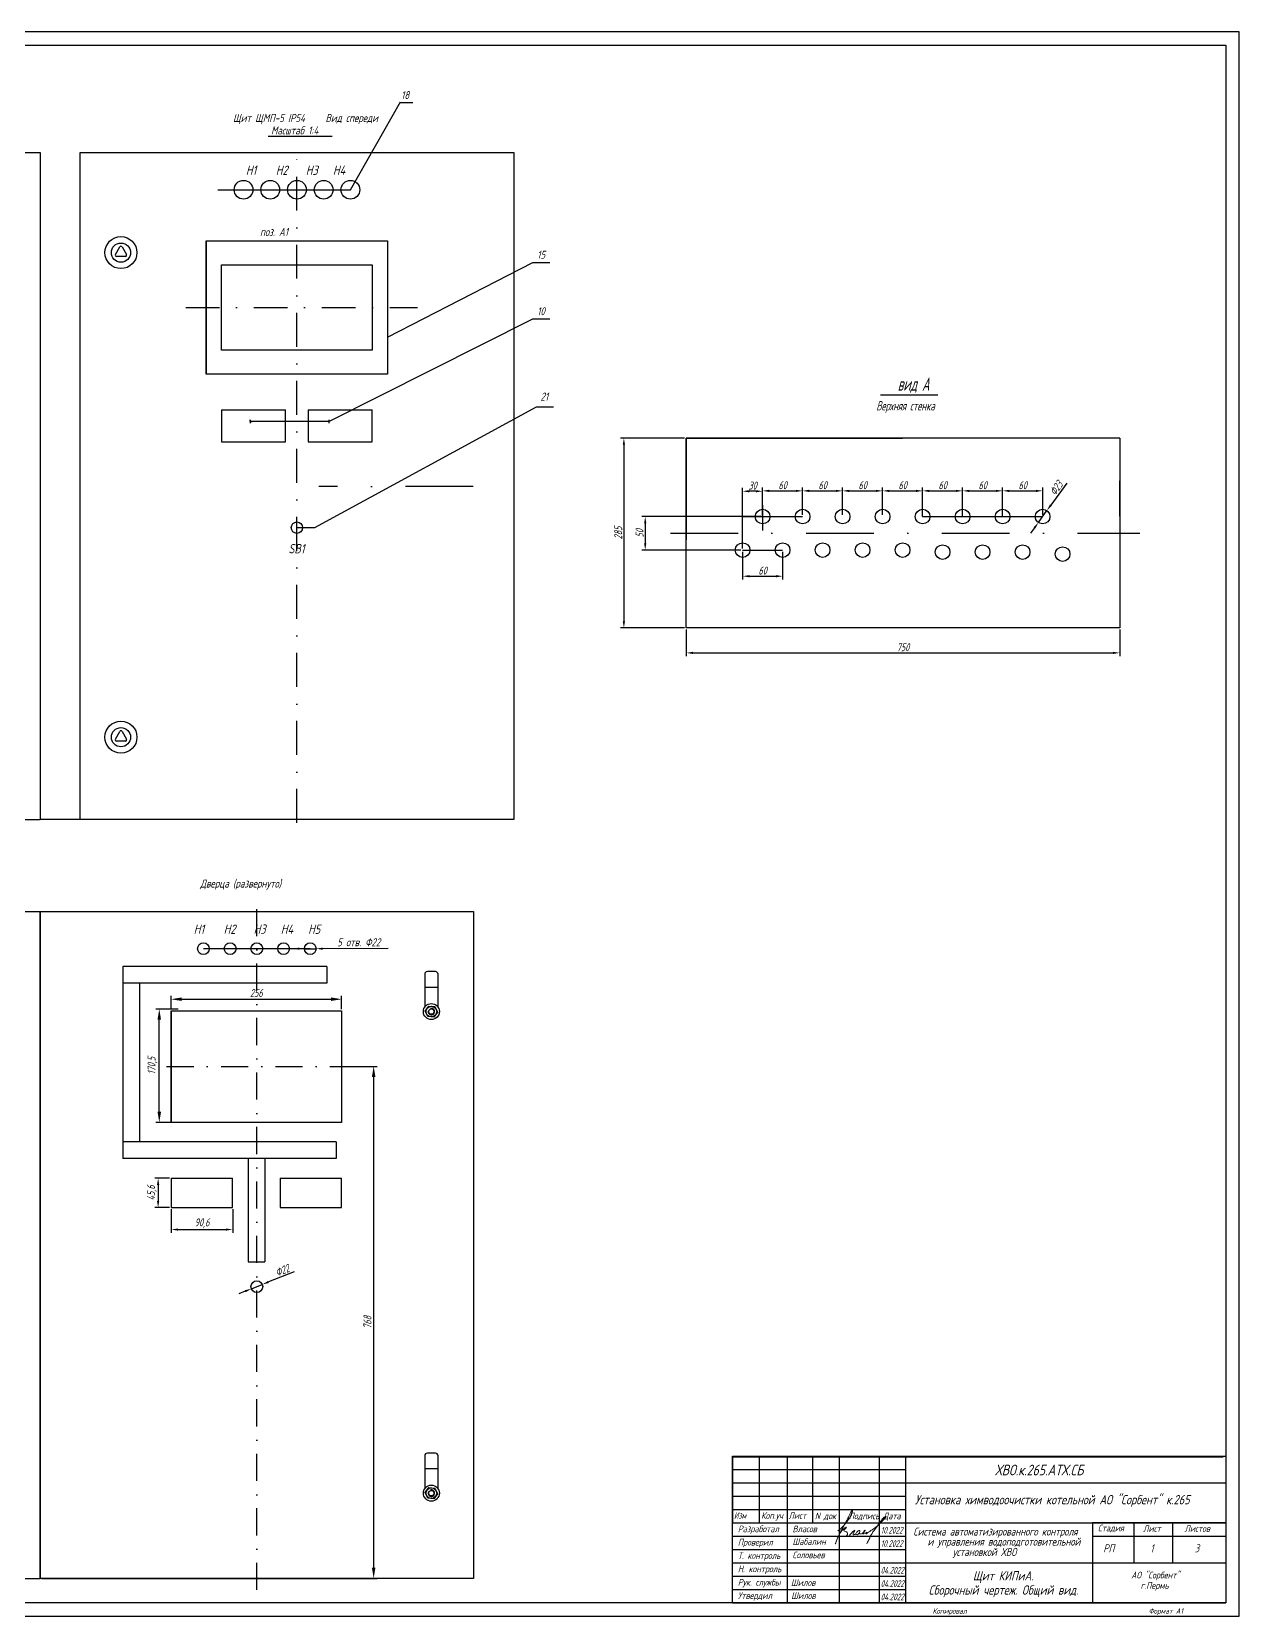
# Model space of a CAD drawing. Header units: millimetres. Extents: x 1012 to 5632, y 4 to 1530.
# Drawn here: x 1401 to 1853, y 936 to 1530 of the extents above; entities that cross this region are included whole.
import ezdxf

# ---------------------------------------------------------------- set-up
doc = ezdxf.new("R2010")
doc.units = ezdxf.units.MM
doc.linetypes.add('DASHDOTX2', pattern=[50.8, 25.4, -12.7, 0, -12.7])
doc.layers.add('MAIN', color=7, linetype='Continuous', lineweight=50)
doc.layers.add('Тонкая', color=7, linetype='Continuous', lineweight=20)
for name, color, linetype in [('TEXT', 250, 'Continuous'), ('АСУТП', 7, 'Continuous'), ('проводка', 184, 'Continuous'), ('ссылки', 7, 'Continuous')]:
    doc.layers.add(name, color=color, linetype=linetype)
doc.styles.add('GOST тип А', font='GOST_A.TTF', dxfattribs={"oblique": 15})
doc.styles.get("Standard").update_dxf_attribs({"font": 'GOST_A.TTF', "width": 0.8, "oblique": 15, "height": 3})
doc.dimstyles.new('ISO-25', dxfattribs={"dimtxt": 3, "dimasz": 2.5, "dimexe": 1.25, "dimexo": 0.625, "dimtad": 1, "dimlfac": 4, "dimtxsty": 'Standard', "dimcen": 2.5, "dimadec": 0, "dimazin": 0, "dimtfac": 1, "dimtmove": 0, "dimatfit": 3, "dimfxl": 1.25, "dimlwd": 25, "dimarcsym": 0})

# ---------------------------------------------------------------- blocks, each defined once
blk = doc.blocks.new('*D148')
at = {"color": 0, "lineweight": -2}
for p, q in [((1517.35, 1142), (1530, 1142)), ((1404.33, 950.08), (1530, 950.08))]:
    blk.add_line(p, q, dxfattribs=at)
at = {"color": 0, "lineweight": 25}
blk.add_line((1528.75, 954.08), (1528.75, 1138), dxfattribs=at)
at = {"color": 0}
for points in [[(1528.09, 1138), (1529.42, 1138), (1528.75, 1142)], [(1528.09, 954.08), (1529.42, 954.08), (1528.75, 950.08)]]:
    blk.add_solid(points, dxfattribs=at)
at = {"layer": 'Defpoints', "color": 0}
for p in [(1516.73, 1142), (1528.75, 1142), (1403.7, 950.08)]:
    blk.add_point(p, dxfattribs=at)
at = {"color": 0, "insert": (1526.43, 1046.04), "char_height": 3, "attachment_point": 5, "rotation": 90}
blk.add_mtext('768', dxfattribs=at)
blk = doc.blocks.new('*D149')
at = {"color": 0, "lineweight": -2}
for p, q in [((1452.78, 1163.51), (1452.78, 1168.43)), ((1516.73, 1163.51), (1516.73, 1168.43))]:
    blk.add_line(p, q, dxfattribs=at)
at = {"color": 0, "lineweight": 25}
blk.add_line((1456.78, 1167.18), (1512.73, 1167.18), dxfattribs=at)
at = {"color": 0}
for points in [[(1456.78, 1167.85), (1456.78, 1166.52), (1452.78, 1167.18)], [(1512.73, 1167.85), (1512.73, 1166.52), (1516.73, 1167.18)]]:
    blk.add_solid(points, dxfattribs=at)
at = {"layer": 'Defpoints', "color": 0}
for p in [(1516.73, 1167.18), (1452.78, 1162.88), (1516.73, 1162.88)]:
    blk.add_point(p, dxfattribs=at)
at = {"color": 0, "insert": (1484.75, 1169.51), "char_height": 3, "attachment_point": 5}
blk.add_mtext('256', dxfattribs=at)
blk = doc.blocks.new('*D139')
at = {"color": 0, "lineweight": -2}
for p, q in [((1455.4, 1163.51), (1447.12, 1163.51)), ((1455.4, 1121.02), (1447.12, 1121.02))]:
    blk.add_line(p, q, dxfattribs=at)
at = {"color": 0, "lineweight": 25}
blk.add_line((1448.37, 1125.02), (1448.37, 1159.51), dxfattribs=at)
at = {"color": 0}
for points in [[(1447.7, 1159.51), (1449.03, 1159.51), (1448.37, 1163.51)], [(1447.7, 1125.02), (1449.03, 1125.02), (1448.37, 1121.02)]]:
    blk.add_solid(points, dxfattribs=at)
at = {"layer": 'Defpoints', "color": 0}
for p in [(1448.37, 1163.51), (1456.03, 1163.51), (1456.03, 1121.02)]:
    blk.add_point(p, dxfattribs=at)
at = {"color": 0, "insert": (1445.82, 1142.26), "char_height": 3, "attachment_point": 5, "rotation": 90}
blk.add_mtext('170,5', dxfattribs=at)
blk = doc.blocks.new('*D150')
at = {"color": 0, "lineweight": -2}
for p, q in [((1452.89, 1088.46), (1452.89, 1079.58)), ((1475.89, 1088.46), (1475.89, 1079.58))]:
    blk.add_line(p, q, dxfattribs=at)
at = {"color": 0, "lineweight": 25}
blk.add_line((1455.39, 1080.83), (1473.39, 1080.83), dxfattribs=at)
at = {"color": 0}
for points in [[(1455.39, 1081.25), (1455.39, 1080.42), (1452.89, 1080.83)], [(1473.39, 1081.25), (1473.39, 1080.42), (1475.89, 1080.83)]]:
    blk.add_solid(points, dxfattribs=at)
at = {"layer": 'Defpoints', "color": 0}
for p in [(1452.89, 1089.08), (1475.89, 1089.08), (1475.89, 1080.83)]:
    blk.add_point(p, dxfattribs=at)
at = {"color": 0, "insert": (1464.39, 1083.18), "char_height": 3, "attachment_point": 5}
blk.add_mtext('90,6', dxfattribs=at)
blk = doc.blocks.new('*D151')
at = {"color": 0, "lineweight": -2}
for p, q in [((1452.26, 1100.08), (1446.69, 1100.08)), ((1452.26, 1089.08), (1446.69, 1089.08))]:
    blk.add_line(p, q, dxfattribs=at)
at = {"color": 0, "lineweight": 25}
blk.add_line((1447.94, 1097.58), (1447.94, 1091.58), dxfattribs=at)
at = {"color": 0}
for points in [[(1447.52, 1097.58), (1448.36, 1097.58), (1447.94, 1100.08)], [(1447.52, 1091.58), (1448.36, 1091.58), (1447.94, 1089.08)]]:
    blk.add_solid(points, dxfattribs=at)
at = {"layer": 'Defpoints', "color": 0}
for p in [(1452.89, 1100.08), (1447.94, 1089.08), (1452.89, 1089.08)]:
    blk.add_point(p, dxfattribs=at)
at = {"color": 0, "insert": (1445.59, 1094.58), "char_height": 3, "attachment_point": 5, "rotation": 90}
blk.add_mtext('45,6', dxfattribs=at)
blk = doc.blocks.new('Власов')
at = {"layer": 'проводка', "lineweight": 18}
for points in [[(-0.58, 2.47), (1.27, 4.07), (2.73, 5.82), (3.82, 7.33), (4.64, 9.02), (4.84, 10.28), (4.04, 8.93), (3.16, 7.2), (1.39, 3.86), (0.52, 2.26), (-1.55, -2.37), (-0.72, -0.35), (0.34, 1.8), (1.73, 3.31), (2.62, 3.78), (2.31, 3.3), (1.91, 2.96), (1.61, 2.44), (2.21, 2.21), (2.85, 1.83), (2.99, 1.4), (2.77, 0.75), (2.36, 0.49), (2.18, 0.43), (2.07, 0.4), (1.98, 0.4)], [(3.73, 0.66), (4.37, 1.39), (4.91, 2.01), (5.22, 2.29), (5.78, 2.66), (5.59, 2.28), (5.16, 1.05), (5.19, 0.9), (5.7, 1.1), (6.25, 1.38), (6.27, 1.2), (6.3, 1.02), (7.02, 1.21), (7.63, 2.13), (7.63, 2.52), (6.76, 2.22), (6.42, 1.7)]]:
    blk.add_spline(points, degree=3, dxfattribs=at)
for points, knots in [([(9.73, 1.6), (9.73, 1.6), (10.28, 1.61), (10.33, 1.73), (10.3, 1.95), (10.1, 1.88), (9.94, 1.44), (9.82, 1.2), (10.65, 1.75), (14.06, 4.01), (14.83, 4.98), (18.2, 8.2), (16.58, 7.61), (15.42, 5.89), (12.84, 2.54), (12.14, 1.35), (11.17, -0.37), (10.2, -2.51), (10.72, -1.41), (10.96, -1), (11.17, -0.6), (11.31, -0.38), (11.4, -0.29)], [5.202172, 5.202172, 5.202172, 5.202172, 5.207482, 5.981017, 6.074049, 6.477149, 7.534813, 8.416864, 10.873297, 16.080912, 19.105162, 21.731982, 23.469351, 25.755203, 29.311429, 34.513333, 38.416271, 38.862024, 39.053994, 43.961574, 49.897464, 51.239132, 51.239132, 51.239132, 51.239132]), ([(7.53, 1.66), (7.5, 1.54), (7.54, 1.28), (8.01, 1.24), (8.83, 1.57), (9.1, 2.08), (9.9, 2.69), (9.43, 2.64), (9.3, 2.52), (9.14, 2.21), (9.04, 1.25), (8.71, 1.13), (8.92, 1.39), (9.3, 1.54), (9.6, 1.6)], [0, 0, 0, 0, 0.614094, 1.118723, 1.807789, 3.045572, 4.744461, 5.191863, 5.576495, 6.389957, 8.441618, 9.345517, 10.182193, 10.758393, 10.758393, 10.758393, 10.758393])]:
    blk.add_open_spline(points, degree=3, knots=knots, dxfattribs=at)
blk = doc.blocks.new('*D152')
at = {"color": 0, "lineweight": -2}
for p, q in [((1673.93, 1348.11), (1629.31, 1348.11)), ((1666.43, 1335.52), (1629.31, 1335.52))]:
    blk.add_line(p, q, dxfattribs=at)
at = {"color": 0, "lineweight": 25}
blk.add_line((1630.56, 1345.61), (1630.56, 1338.02), dxfattribs=at)
at = {"color": 0}
for points in [[(1630.14, 1345.61), (1630.97, 1345.61), (1630.56, 1348.11)], [(1630.14, 1338.02), (1630.97, 1338.02), (1630.56, 1335.52)]]:
    blk.add_solid(points, dxfattribs=at)
at = {"layer": 'Defpoints', "color": 0}
for p in [(1674.56, 1348.11), (1630.56, 1335.52), (1667.06, 1335.52)]:
    blk.add_point(p, dxfattribs=at)
at = {"color": 0, "insert": (1628.43, 1341.82), "char_height": 3, "attachment_point": 5, "rotation": 90}
blk.add_mtext('50', dxfattribs=at)
blk = doc.blocks.new('*D153')
at = {"color": 0, "lineweight": -2}
for p, q in [((1645.94, 1305.74), (1645.94, 1295.75)), ((1808.44, 1305.74), (1808.44, 1295.75))]:
    blk.add_line(p, q, dxfattribs=at)
at = {"color": 0, "lineweight": 25}
blk.add_line((1648.44, 1297), (1805.94, 1297), dxfattribs=at)
at = {"color": 0}
for points in [[(1648.44, 1297.42), (1648.44, 1296.58), (1645.94, 1297)], [(1805.94, 1297.42), (1805.94, 1296.58), (1808.44, 1297)]]:
    blk.add_solid(points, dxfattribs=at)
at = {"layer": 'Defpoints', "color": 0}
for p in [(1645.94, 1306.36), (1808.44, 1306.36), (1808.44, 1297)]:
    blk.add_point(p, dxfattribs=at)
at = {"color": 0, "insert": (1727.19, 1299.13), "char_height": 3, "attachment_point": 5}
blk.add_mtext('750', dxfattribs=at)
blk = doc.blocks.new('*D154')
at = {"color": 0, "lineweight": -2}
for p, q in [((1667.06, 1336.15), (1667.06, 1358.84)), ((1674.56, 1348.74), (1674.56, 1358.84))]:
    blk.add_line(p, q, dxfattribs=at)
at = {"color": 0, "lineweight": 25}
blk.add_line((1672.06, 1357.59), (1669.56, 1357.59), dxfattribs=at)
at = {"color": 0}
for points in [[(1669.56, 1358.01), (1669.56, 1357.18), (1667.06, 1357.59)], [(1672.06, 1358.01), (1672.06, 1357.18), (1674.56, 1357.59)]]:
    blk.add_solid(points, dxfattribs=at)
at = {"layer": 'Defpoints', "color": 0}
for p in [(1667.06, 1357.59), (1674.56, 1348.11), (1667.06, 1335.52)]:
    blk.add_point(p, dxfattribs=at)
at = {"color": 0, "insert": (1670.81, 1359.72), "char_height": 3, "attachment_point": 5}
blk.add_mtext('30', dxfattribs=at)
blk = doc.blocks.new('*D155')
at = {"color": 0, "lineweight": -2}
for p, q in [((1645.31, 1377.53), (1621.31, 1377.53)), ((1645.31, 1306.36), (1621.31, 1306.36))]:
    blk.add_line(p, q, dxfattribs=at)
at = {"color": 0, "lineweight": 25}
blk.add_line((1622.56, 1375.03), (1622.56, 1308.86), dxfattribs=at)
at = {"color": 0}
for points in [[(1622.14, 1375.03), (1622.97, 1375.03), (1622.56, 1377.53)], [(1622.14, 1308.86), (1622.97, 1308.86), (1622.56, 1306.36)]]:
    blk.add_solid(points, dxfattribs=at)
at = {"layer": 'Defpoints', "color": 0}
for p in [(1645.94, 1377.53), (1622.56, 1306.36), (1645.94, 1306.36)]:
    blk.add_point(p, dxfattribs=at)
at = {"color": 0, "insert": (1620.43, 1341.95), "char_height": 3, "attachment_point": 5, "rotation": 90}
blk.add_mtext('285', dxfattribs=at)
blk = doc.blocks.new('*D156')
at = {"color": 0, "lineweight": 25}
for p, q in [((1788.57, 1360.62), (1782.63, 1352.37)), ((1777.95, 1345.88), (1781.16, 1350.35)), ((1776.48, 1343.86), (1775.02, 1341.83))]:
    blk.add_line(p, q, dxfattribs=at)
at = {"color": 0}
for points in [[(1782.29, 1352.62), (1782.96, 1352.13), (1781.16, 1350.35)], [(1776.15, 1344.1), (1776.82, 1343.61), (1777.95, 1345.88)]]:
    blk.add_solid(points, dxfattribs=at)
at = {"layer": 'Defpoints', "color": 0}
for p in [(1781.16, 1350.35), (1777.95, 1345.88)]:
    blk.add_point(p, dxfattribs=at)
at = {"color": 0, "insert": (1784.61, 1358.75), "char_height": 3, "attachment_point": 5, "rotation": 54.20261}
blk.add_mtext('Ф23', dxfattribs=at)
blk = doc.blocks.new('*D157')
at = {"color": 0, "lineweight": -2}
for p, q in [((1674.56, 1348.74), (1674.56, 1358.99)), ((1689.56, 1348.74), (1689.56, 1358.99))]:
    blk.add_line(p, q, dxfattribs=at)
at = {"color": 0, "lineweight": 25}
blk.add_line((1677.06, 1357.74), (1687.06, 1357.74), dxfattribs=at)
at = {"color": 0}
for points in [[(1677.06, 1358.15), (1677.06, 1357.32), (1674.56, 1357.74)], [(1687.06, 1358.15), (1687.06, 1357.32), (1689.56, 1357.74)]]:
    blk.add_solid(points, dxfattribs=at)
at = {"layer": 'Defpoints', "color": 0}
for p in [(1689.56, 1357.74), (1674.56, 1348.11), (1689.56, 1348.11)]:
    blk.add_point(p, dxfattribs=at)
at = {"color": 0, "insert": (1682.06, 1359.86), "char_height": 3, "attachment_point": 5}
blk.add_mtext('60', dxfattribs=at)
blk = doc.blocks.new('*D158')
at = {"color": 0, "lineweight": -2}
for p, q in [((1689.56, 1348.74), (1689.56, 1358.99)), ((1704.56, 1348.74), (1704.56, 1358.99))]:
    blk.add_line(p, q, dxfattribs=at)
at = {"color": 0, "lineweight": 25}
blk.add_line((1692.06, 1357.74), (1702.06, 1357.74), dxfattribs=at)
at = {"color": 0}
for points in [[(1692.06, 1358.15), (1692.06, 1357.32), (1689.56, 1357.74)], [(1702.06, 1358.15), (1702.06, 1357.32), (1704.56, 1357.74)]]:
    blk.add_solid(points, dxfattribs=at)
at = {"layer": 'Defpoints', "color": 0}
for p in [(1704.56, 1357.74), (1689.56, 1348.11), (1704.56, 1348.11)]:
    blk.add_point(p, dxfattribs=at)
at = {"color": 0, "insert": (1697.06, 1359.86), "char_height": 3, "attachment_point": 5}
blk.add_mtext('60', dxfattribs=at)
blk = doc.blocks.new('*D159')
at = {"color": 0, "lineweight": -2}
for p, q in [((1704.56, 1348.74), (1704.56, 1358.99)), ((1719.56, 1348.74), (1719.56, 1358.99))]:
    blk.add_line(p, q, dxfattribs=at)
at = {"color": 0, "lineweight": 25}
blk.add_line((1707.06, 1357.74), (1717.06, 1357.74), dxfattribs=at)
at = {"color": 0}
for points in [[(1707.06, 1358.15), (1707.06, 1357.32), (1704.56, 1357.74)], [(1717.06, 1358.15), (1717.06, 1357.32), (1719.56, 1357.74)]]:
    blk.add_solid(points, dxfattribs=at)
at = {"layer": 'Defpoints', "color": 0}
for p in [(1719.56, 1357.74), (1704.56, 1348.11), (1719.56, 1348.11)]:
    blk.add_point(p, dxfattribs=at)
at = {"color": 0, "insert": (1712.06, 1359.86), "char_height": 3, "attachment_point": 5}
blk.add_mtext('60', dxfattribs=at)
blk = doc.blocks.new('*D160')
at = {"color": 0, "lineweight": -2}
for p, q in [((1719.56, 1348.74), (1719.56, 1358.98)), ((1734.56, 1348.74), (1734.56, 1358.98))]:
    blk.add_line(p, q, dxfattribs=at)
at = {"color": 0, "lineweight": 25}
blk.add_line((1722.06, 1357.73), (1732.06, 1357.73), dxfattribs=at)
at = {"color": 0}
for points in [[(1722.06, 1358.15), (1722.06, 1357.31), (1719.56, 1357.73)], [(1732.06, 1358.15), (1732.06, 1357.31), (1734.56, 1357.73)]]:
    blk.add_solid(points, dxfattribs=at)
at = {"layer": 'Defpoints', "color": 0}
for p in [(1734.56, 1357.73), (1719.56, 1348.11), (1734.56, 1348.11)]:
    blk.add_point(p, dxfattribs=at)
at = {"color": 0, "insert": (1727.06, 1359.86), "char_height": 3, "attachment_point": 5}
blk.add_mtext('60', dxfattribs=at)
blk = doc.blocks.new('*D161')
at = {"color": 0, "lineweight": -2}
for p, q in [((1734.56, 1348.74), (1734.56, 1358.99)), ((1749.56, 1348.74), (1749.56, 1358.99))]:
    blk.add_line(p, q, dxfattribs=at)
at = {"color": 0, "lineweight": 25}
blk.add_line((1737.06, 1357.74), (1747.06, 1357.74), dxfattribs=at)
at = {"color": 0}
for points in [[(1737.06, 1358.15), (1737.06, 1357.32), (1734.56, 1357.74)], [(1747.06, 1358.15), (1747.06, 1357.32), (1749.56, 1357.74)]]:
    blk.add_solid(points, dxfattribs=at)
at = {"layer": 'Defpoints', "color": 0}
for p in [(1749.56, 1357.74), (1734.56, 1348.11), (1749.56, 1348.11)]:
    blk.add_point(p, dxfattribs=at)
at = {"color": 0, "insert": (1742.06, 1359.86), "char_height": 3, "attachment_point": 5}
blk.add_mtext('60', dxfattribs=at)
blk = doc.blocks.new('*D162')
at = {"color": 0, "lineweight": -2}
for p, q in [((1749.56, 1348.74), (1749.56, 1358.99)), ((1764.56, 1348.74), (1764.56, 1358.99))]:
    blk.add_line(p, q, dxfattribs=at)
at = {"color": 0, "lineweight": 25}
blk.add_line((1752.06, 1357.74), (1762.06, 1357.74), dxfattribs=at)
at = {"color": 0}
for points in [[(1752.06, 1358.15), (1752.06, 1357.32), (1749.56, 1357.74)], [(1762.06, 1358.15), (1762.06, 1357.32), (1764.56, 1357.74)]]:
    blk.add_solid(points, dxfattribs=at)
at = {"layer": 'Defpoints', "color": 0}
for p in [(1764.56, 1357.74), (1749.56, 1348.11), (1764.56, 1348.11)]:
    blk.add_point(p, dxfattribs=at)
at = {"color": 0, "insert": (1757.06, 1359.86), "char_height": 3, "attachment_point": 5}
blk.add_mtext('60', dxfattribs=at)
blk = doc.blocks.new('*D163')
at = {"color": 0, "lineweight": -2}
for p, q in [((1764.56, 1348.74), (1764.56, 1358.99)), ((1779.56, 1348.74), (1779.56, 1358.99))]:
    blk.add_line(p, q, dxfattribs=at)
at = {"color": 0, "lineweight": 25}
blk.add_line((1767.06, 1357.74), (1777.06, 1357.74), dxfattribs=at)
at = {"color": 0}
for points in [[(1767.06, 1358.15), (1767.06, 1357.32), (1764.56, 1357.74)], [(1777.06, 1358.15), (1777.06, 1357.32), (1779.56, 1357.74)]]:
    blk.add_solid(points, dxfattribs=at)
at = {"layer": 'Defpoints', "color": 0}
for p in [(1779.56, 1357.74), (1764.56, 1348.11), (1779.56, 1348.11)]:
    blk.add_point(p, dxfattribs=at)
at = {"color": 0, "insert": (1772.06, 1359.86), "char_height": 3, "attachment_point": 5}
blk.add_mtext('60', dxfattribs=at)
blk = doc.blocks.new('*D164')
at = {"color": 0, "lineweight": -2}
for p, q in [((1667.06, 1334.9), (1667.06, 1324.49)), ((1682.06, 1334.9), (1682.06, 1324.49))]:
    blk.add_line(p, q, dxfattribs=at)
at = {"color": 0, "lineweight": 25}
blk.add_line((1669.56, 1325.74), (1679.56, 1325.74), dxfattribs=at)
at = {"color": 0}
for points in [[(1669.56, 1326.15), (1669.56, 1325.32), (1667.06, 1325.74)], [(1679.56, 1326.15), (1679.56, 1325.32), (1682.06, 1325.74)]]:
    blk.add_solid(points, dxfattribs=at)
at = {"layer": 'Defpoints', "color": 0}
for p in [(1667.06, 1335.52), (1682.06, 1335.52), (1682.06, 1325.74)]:
    blk.add_point(p, dxfattribs=at)
at = {"color": 0, "insert": (1674.56, 1327.86), "char_height": 3, "attachment_point": 5}
blk.add_mtext('60', dxfattribs=at)
blk = doc.blocks.new('*D165')
at = {"color": 0, "lineweight": 25}
for p, q in [((1500.27, 1186.12), (1497.77, 1186.12)), ((1502.77, 1186.12), (1507.17, 1186.12)), ((1534.13, 1186.13), (1509.67, 1186.12))]:
    blk.add_line(p, q, dxfattribs=at)
at = {"color": 0}
for points in [[(1500.27, 1186.54), (1500.27, 1185.71), (1502.77, 1186.12)], [(1509.67, 1186.54), (1509.67, 1185.71), (1507.17, 1186.12)]]:
    blk.add_solid(points, dxfattribs=at)
at = {"layer": 'Defpoints', "color": 0}
for p in [(1502.77, 1186.12), (1507.17, 1186.12)]:
    blk.add_point(p, dxfattribs=at)
at = {"color": 0, "insert": (1523.15, 1188.53), "char_height": 3, "attachment_point": 5, "rotation": 0.00339, "style": 'GOST тип А'}
blk.add_mtext('5 отв. Ф22', dxfattribs=at)
blk = doc.blocks.new('*D166')
at = {"color": 0, "lineweight": 25}
for p, q in [((1498.93, 1065), (1489.32, 1061.18)), ((1480.58, 1057.7), (1478.26, 1056.78)), ((1482.91, 1058.63), (1486.99, 1060.25))]:
    blk.add_line(p, q, dxfattribs=at)
at = {"color": 0}
for points in [[(1480.43, 1058.09), (1480.74, 1057.32), (1482.91, 1058.63)], [(1489.16, 1061.57), (1489.47, 1060.79), (1486.99, 1060.25)]]:
    blk.add_solid(points, dxfattribs=at)
at = {"layer": 'Defpoints', "color": 0}
for p in [(1482.91, 1058.63), (1486.99, 1060.25)]:
    blk.add_point(p, dxfattribs=at)
at = {"color": 0, "insert": (1494.5, 1065.53), "char_height": 3, "attachment_point": 5, "rotation": 21.69583}
blk.add_mtext('Ф22', dxfattribs=at)

msp = doc.modelspace()

# ---------------------------------------------------------------- linework, layer by layer
at = {"color": 7}
for p, q in [((1853.2812, 1529.8587), (1012.2812, 1529.8587)), ((1853.2812, 935.8587), (1853.2812, 1529.8587)), ((1520.017, 1470.6236), (1538.8292, 1503.5506)), ((1538.8292, 1503.3006), (1543.4663, 1503.3006)), ((1489.203, 1490.7275), (1513.1812, 1490.7275)), ((1470.343, 1470.6236), (1520.017, 1470.6236)), ((1465.9314, 1451.4505), (1465.9314, 1401.4505)), ((1533.9314, 1415.3625), (1588.4165, 1443.335)), ((1588.4165, 1443.335), (1594.7741, 1443.335)), ((1511.9942, 1383.705), (1588.4165, 1422.1702)), ((1588.4165, 1422.1702), (1594.7741, 1422.1702)), ((1718.7049, 1393.772), (1740.2049, 1393.772)), ((1482.4828, 1383.705), (1482.4828, 1384.3334)), ((1482.4828, 1384.3334), (1482.4828, 1383.0834)), ((1506.7442, 1343.9409), (1589.8304, 1389.2489)), ((1511.9942, 1384.3334), (1511.9942, 1383.0834)), ((1589.8304, 1389.2489), (1596.188, 1389.2489)), ((1511.9942, 1383.705), (1482.4828, 1383.705)), ((1482.4828, 1383.705), (1483.2328, 1383.705)), ((1645.9361, 1377.5324), (1645.9361, 1348.1149)), ((1645.9361, 1377.5324), (1727.0554, 1377.5324)), ((1674.5554, 1348.1149), (1674.5554, 1352.3649)), ((1674.5554, 1352.3649), (1674.5554, 1342.8649)), ((1734.5554, 1348.1149), (1734.5554, 1352.3649)), ((1749.5554, 1348.1149), (1749.5554, 1352.3649)), ((1764.5554, 1348.1149), (1764.5554, 1352.3649)), ((1499.9942, 1343.9409), (1506.7442, 1343.9409)), ((1667.0554, 1348.1149), (1674.5554, 1348.1149)), ((1674.5554, 1348.1149), (1689.5554, 1348.1149)), ((1734.5554, 1348.1149), (1749.5554, 1348.1149)), ((1749.5554, 1348.1149), (1764.5554, 1348.1149)), ((1764.5554, 1348.1149), (1779.5554, 1348.1149)), ((1667.0554, 1335.5232), (1682.0554, 1335.5232)), ((1418.7753, 1234.5802), (1403.7318, 1234.5802)), ((1504.9735, 1186.1236), (1464.9278, 1186.1236)), ((1434.7146, 1179.4252), (1434.7146, 1173.1752)), ((1418.7753, 950.0802), (1403.7318, 950.0802)), ((1012.2812, 935.8587), (1853.2812, 935.8587))]:
    msp.add_line(p, q, dxfattribs=at)
at = {"color": 7, "lineweight": 30}
for p, q in [((1032.2812, 1524.8587), (1848.2812, 1524.8587)), ((1848.2812, 1524.8587), (1848.2812, 940.8587)), ((1328.7318, 1484.5802), (1403.7318, 1484.5802)), ((1403.7318, 1484.5802), (1403.7318, 1234.5802)), ((1418.7753, 1234.5802), (1418.7753, 1484.5802)), ((1418.7753, 1484.5802), (1581.2753, 1484.5802)), ((1581.2753, 1484.5802), (1581.2753, 1234.5802)), ((1431.925, 1446.3206), (1433.5878, 1449.2006)), ((1435.6662, 1445.6006), (1432.3407, 1445.6006)), ((1434.4192, 1449.2006), (1436.0819, 1446.3206)), ((1471.6814, 1388.0834), (1471.6814, 1376.0834)), ((1471.6814, 1388.0834), (1495.6814, 1388.0834)), ((1495.6814, 1376.0834), (1495.6814, 1388.0834)), ((1504.2328, 1388.0834), (1504.2328, 1376.0834)), ((1504.2328, 1388.0834), (1528.2328, 1388.0834)), ((1528.2328, 1376.0834), (1528.2328, 1388.0834)), ((1471.6814, 1376.0834), (1495.6814, 1376.0834)), ((1504.2328, 1376.0834), (1528.2328, 1376.0834)), ((1808.4361, 1377.5324), (1645.9361, 1377.5324)), ((1645.9361, 1306.3649), (1645.9361, 1377.5324)), ((1808.4361, 1377.5324), (1808.4361, 1306.3649)), ((1808.4361, 1306.3649), (1645.9361, 1306.3649)), ((1431.925, 1264.6785), (1433.5878, 1267.5585)), ((1434.4192, 1267.5585), (1436.0819, 1264.6785)), ((1435.6662, 1263.9585), (1432.3407, 1263.9585)), ((1328.7318, 1234.5802), (1403.7318, 1234.5802)), ((1581.2753, 1234.5802), (1418.7753, 1234.5802)), ((1328.7318, 1200.0802), (1403.7318, 1200.0802)), ((1403.7318, 1200.0802), (1403.7318, 950.0802)), ((1403.7318, 950.0802), (1403.7318, 1200.0802)), ((1403.7318, 1200.0802), (1566.2318, 1200.0802)), ((1566.2318, 1200.0802), (1566.2318, 950.0802)), ((1511.188, 1179.4252), (1434.7146, 1179.4252)), ((1434.7146, 1179.4252), (1434.7146, 1173.1752)), ((1511.188, 1179.4252), (1511.188, 1173.1752)), ((1547.8787, 1176.5406), (1547.8787, 1164.1989)), ((1551.8787, 1177.5406), (1548.8787, 1177.5406)), ((1552.8787, 1164.1989), (1552.8787, 1176.5406)), ((1511.188, 1173.1752), (1434.7146, 1173.1752)), ((1434.7146, 1173.1752), (1434.7146, 1113.7106)), ((1440.9646, 1173.1752), (1440.9646, 1113.7106)), ((1552.8787, 1171.6063), (1547.8787, 1171.6063)), ((1514.688, 1113.7106), (1434.7146, 1113.7106)), ((1434.7146, 1113.7106), (1434.7146, 1107.4606)), ((1514.688, 1113.7106), (1514.688, 1107.4606)), ((1514.688, 1107.4606), (1434.7146, 1107.4606)), ((1481.6892, 1107.4606), (1481.6892, 1068.7921)), ((1487.9392, 1107.4606), (1487.9392, 1068.7921)), ((1452.8879, 1100.0834), (1452.8879, 1089.0834)), ((1452.8879, 1100.0834), (1475.8879, 1100.0834)), ((1475.8879, 1089.0834), (1475.8879, 1100.0834)), ((1493.6892, 1100.0834), (1493.6892, 1089.0834)), ((1493.6892, 1100.0834), (1516.6892, 1100.0834)), ((1516.6892, 1089.0834), (1516.6892, 1100.0834)), ((1452.8879, 1089.0834), (1475.8879, 1089.0834)), ((1493.6892, 1089.0834), (1516.6892, 1089.0834)), ((1481.6892, 1068.7921), (1487.9392, 1068.7921)), ((1547.8787, 996.0204), (1547.8787, 983.6788)), ((1551.8787, 997.0204), (1548.8787, 997.0204)), ((1552.8787, 983.6788), (1552.8787, 996.0204)), ((1552.8787, 991.0861), (1547.8787, 991.0861)), ((1328.7318, 950.0802), (1403.7318, 950.0802)), ((1566.2318, 950.0802), (1403.7318, 950.0802)), ((1848.2812, 940.8587), (1032.2812, 940.8587))]:
    msp.add_line(p, q, dxfattribs=at)
at = {"color": 7, "linetype": 'DASHDOTX2', "ltscale": 0.5}
for p, q in [((1499.9942, 1233.2823), (1499.9942, 1487.3112)), ((1458.2975, 1426.5016), (1545.1661, 1426.5016))]:
    msp.add_line(p, q, dxfattribs=at)
at = {"color": 250}
for p, q in [((1808.4361, 1348.1986), (1808.4361, 1361.4945)), ((1645.9361, 1348.1986), (1645.9361, 1359.8649)), ((1645.9361, 1348.1986), (1645.9361, 1356.7193)), ((1645.9361, 1348.1149), (1645.9361, 1339.3221))]:
    msp.add_line(p, q, dxfattribs=at)
at = {"color": 7, "linetype": 'DASHDOTX2'}
msp.add_line((1566.0814, 1359.3623), (1508.1924, 1359.3623), dxfattribs=at)
at = {"color": 250, "linetype": 'DASHDOTX2'}
msp.add_line((1639.9749, 1341.8649), (1815.9749, 1341.8649), dxfattribs=at)
at = {"color": 7, "linetype": 'DASHDOTX2', "ltscale": 0.4}
for p, q in [((1484.9507, 945.7823), (1484.9507, 1202.8112)), ((1451.1095, 1142.0016), (1520.8927, 1142.0016))]:
    msp.add_line(p, q, dxfattribs=at)
at = {"color": 7, "lineweight": 30}
for points in [[(1551.7033, 1164.4323), (1552.6793, 1162.3393), (1551.3547, 1160.4475), (1549.0541, 1160.6488), (1548.0781, 1162.7418), (1549.4027, 1164.6336)], [(1551.7033, 983.9122), (1552.6793, 981.8192), (1551.3547, 979.9274), (1549.0541, 980.1287), (1548.0781, 982.2217), (1549.4027, 984.1135)]]:
    msp.add_lwpolyline(points, close=True, dxfattribs=at)
at = {"color": 7}
for centre, radius in [((1479.9713, 1470.6236), 3.5149), ((1489.9828, 1470.6236), 3.5149), ((1499.9942, 1470.6236), 3.5149), ((1510.0056, 1470.6236), 3.5149), ((1520.017, 1470.6236), 3.5149), ((1499.9942, 1343.9409), 2.1269), ((1464.9278, 1186.1236), 2.1994), ((1474.9392, 1186.1236), 2.1994), ((1484.9507, 1186.1236), 2.1994), ((1494.9621, 1186.1236), 2.1994), ((1504.9735, 1186.1236), 2.1994), ((1484.9507, 1059.4409), 2.1994)]:
    msp.add_circle(centre, radius, dxfattribs=at)
at = {"color": 7, "lineweight": 30}
for centre, radius in [((1434.0035, 1447.0406), 6), ((1434.0035, 1447.0406), 3.6), ((1674.5554, 1348.1149), 2.75), ((1689.5554, 1348.1149), 2.75), ((1704.5554, 1348.1149), 2.75), ((1719.5554, 1348.1149), 2.75), ((1734.5554, 1348.1149), 2.75), ((1749.5554, 1348.1149), 2.75), ((1764.5554, 1348.1149), 2.75), ((1779.5554, 1348.1149), 2.75), ((1779.5554, 1348.1149), 2.75), ((1667.0554, 1335.5232), 2.75), ((1682.0554, 1335.5232), 2.75), ((1697.0554, 1335.5232), 2.75), ((1712.0554, 1335.5232), 2.75), ((1727.0554, 1335.5232), 2.75), ((1742.0554, 1334.7732), 2.75), ((1757.0554, 1334.7732), 2.75), ((1772.0554, 1334.7732), 2.75), ((1787.0554, 1334.0232), 2.75), ((1434.0035, 1265.3985), 6), ((1434.0035, 1265.3985), 3.6), ((1550.3787, 1162.5406), 3), ((1550.3787, 1162.5406), 2), ((1550.3787, 1162.5406), 1), ((1550.3787, 982.0204), 3), ((1550.3787, 982.0204), 2), ((1550.3787, 982.0204), 1)]:
    msp.add_circle(centre, radius, dxfattribs=at)
for centre, radius, start, end in [((1434.0035, 1448.9606), 0.48, 30, 150), ((1432.3407, 1446.0806), 0.48, 150, 270), ((1435.6662, 1446.0806), 0.48, 270, 30), ((1434.0035, 1267.3185), 0.48, 30, 150), ((1432.3407, 1264.4385), 0.48, 150, 270), ((1435.6662, 1264.4385), 0.48, 270, 30), ((1548.8787, 1176.5406), 1, 90, 180), ((1551.8787, 1176.5406), 1, 0, 90), ((1548.8787, 996.0204), 1, 90, 180), ((1551.8787, 996.0204), 1, 0, 90)]:
    msp.add_arc(centre, radius, start, end, dxfattribs=at)
at = {"color": 7}
for centre in [(1550.3787, 1162.5406), (1550.3787, 982.0204)]:
    msp.add_arc(centre, 1.2255, 170.505786, 102.3456442, dxfattribs=at)
at = {"layer": 'MAIN', "color": 7, "linetype": 'Continuous', "lineweight": 30}
for p, q in [((1663.2812, 940.8587), (1663.2812, 995.8587)), ((1663.2812, 995.8587), (1848.2812, 995.8587)), ((1728.2812, 940.8587), (1728.2812, 995.8587)), ((1663.2812, 975.8587), (1728.2812, 975.8587)), ((1663.2812, 970.8587), (1848.2812, 970.8587)), ((1663.2812, 940.8587), (1848.2812, 940.8587))]:
    msp.add_line(p, q, dxfattribs=at)
at = {"layer": 'MAIN', "color": 7, "linetype": 'Continuous', "lineweight": -3}
for p, q in [((1663.2812, 995.6832), (1847.2812, 995.6832)), ((1663.2812, 990.8587), (1728.2812, 990.8587)), ((1663.2812, 985.8587), (1728.2812, 985.8587)), ((1663.2812, 980.8587), (1728.2812, 980.8587)), ((1663.2812, 965.8587), (1728.2812, 965.8587)), ((1663.2812, 960.8587), (1728.2812, 960.8587)), ((1663.2812, 955.8587), (1728.2812, 955.8587)), ((1663.2812, 955.8587), (1728.2812, 955.8587)), ((1663.2812, 950.8587), (1728.2812, 950.8587)), ((1663.2812, 945.8587), (1728.2812, 945.8587))]:
    msp.add_line(p, q, dxfattribs=at)
at = {"layer": 'MAIN', "color": 7, "linetype": 'Continuous', "lineweight": 30}
for points in [[(1663.2812, 995.8587), (1663.2812, 970.8587)], [(1673.2812, 995.8587), (1673.2812, 970.8587)], [(1680.2812, 995.8587), (1703.2812, 995.8587), (1703.2812, 940.8587)], [(1683.7812, 995.8587), (1683.7812, 940.8587)], [(1693.2812, 995.8587), (1693.2812, 970.8587)], [(1703.2812, 995.8587), (1718.2812, 995.8587), (1718.2812, 940.8587)], [(1728.2812, 985.8587), (1848.2812, 985.8587)], [(1848.2812, 970.8587), (1798.2812, 970.8587), (1798.2812, 940.8587)], [(1798.2812, 970.8587), (1798.2812, 965.8587), (1848.2812, 965.8587)], [(1813.7812, 970.8587), (1813.7812, 955.8587)], [(1828.2812, 970.8587), (1828.2812, 955.8587)], [(1728.2812, 955.8587), (1848.2812, 955.8587)]]:
    msp.add_lwpolyline(points, dxfattribs=at)
at = {"layer": 'АСУТП', "color": 7, "lineweight": 30}
for p, q in [((1465.9314, 1451.4505), (1533.9314, 1451.4505)), ((1465.9314, 1401.4505), (1465.9314, 1451.4505)), ((1533.9314, 1451.4505), (1533.9314, 1401.4505)), ((1533.9314, 1401.4505), (1465.9314, 1401.4505)), ((1452.779, 1162.88), (1516.7265, 1162.88)), ((1452.779, 1121.0209), (1452.779, 1162.88)), ((1516.7265, 1162.88), (1516.7265, 1121.0209)), ((1516.7265, 1121.0209), (1452.779, 1121.0209))]:
    msp.add_line(p, q, dxfattribs=at)
at = {"layer": 'АСУТП', "color": 7}
for p, q in [((1465.9314, 1451.4505), (1465.9314, 1401.4505)), ((1471.6814, 1442.4505), (1528.1814, 1442.4505)), ((1471.6814, 1410.4505), (1471.6814, 1442.4505)), ((1528.1814, 1442.4505), (1528.1814, 1410.4505)), ((1528.1814, 1410.4505), (1471.6814, 1410.4505)), ((1452.779, 1162.88), (1452.779, 1121.0209))]:
    msp.add_line(p, q, dxfattribs=at)

# ---------------------------------------------------------------- block references
at = {"color": 7, "lineweight": 15}
msp.add_blockref('Власов', (1703.3856, 965.455, -10), dxfattribs=at)

# ---------------------------------------------------------------- texts
at = {"color": 7, "style": 'GOST тип А', "oblique": 15}
for s, p in [('Н1', (1480.8202, 1476.1768)), ('Н2', (1492.0425, 1476.1768)), ('Н3', (1503.2917, 1476.1768)), ('Н4', (1513.4527, 1476.1768)), ('SB1', (1496.7722, 1334.3066)), ('Н1', (1461.2767, 1191.6768)), ('Н2', (1472.499, 1191.6768)), ('Н3', (1483.7481, 1191.6768)), ('Н4', (1493.9091, 1191.6768)), ('Н5', (1504.1591, 1191.6768))]:
    msp.add_text(s, height=3.5, dxfattribs=at).set_placement(p)
at = {"color": 7, "lineweight": 0, "oblique": 15}
msp.add_text('поз. A1', height=3, dxfattribs=at).set_placement((1486.135, 1453.2952))
at = {"linetype": 'Continuous', "oblique": 15}
for s, height, p in [('Установка химводоочистки котельной АО "Сорбент" к.265', 3.5, (1731.7216, 977.8283)), ('Система автоматизированного контроля', 3, (1731.0558, 966.1198)), ('и управления водоподготовительной ', 3, (1736.3901, 962.3474)), ('установкой ХВО', 3, (1745.8872, 958.4722))]:
    msp.add_text(s, height=height, dxfattribs=at).set_placement(p)
at = {"color": 0, "linetype": 'Continuous', "oblique": 15, "width": 0.8}
for s, p in [('10.2022', (1718.848, 966.8763)), ('10.2022', (1718.848, 961.8763)), ('04.2022', (1718.848, 951.8763)), ('04.2022', (1718.848, 946.8763)), ('04.2022', (1718.848, 941.8763))]:
    msp.add_text(s, height=2.5, dxfattribs=at).set_placement(p)
at = {"color": 0, "linetype": 'Continuous', "oblique": 15}
for s, p in [('Стадия', (1800.2812, 967.6945)), ('Лист', (1817.2152, 967.5077)), ('Листов ', (1832.728, 967.5077)), ('Шилов', (1685.1796, 947.2643))]:
    msp.add_text(s, height=2.5, dxfattribs=at).set_placement(p)
at = {"color": 7, "oblique": 15}
for s, p in [('Копировал', (1738.2812, 936.8587)), ('Формат A1', (1819.2812, 936.8587))]:
    msp.add_text(s, height=2, dxfattribs=at).set_placement(p)
at = {"layer": 'TEXT', "color": 7, "linetype": 'Continuous', "lineweight": -3, "oblique": 15}
for s, height, p in [('ХВО.к.265.АТХ.СБ', 4, (1761.7196, 988.6979)), ('Коп.уч', 2.5, (1674.0004, 972.3876)), ('Лист', 2.5, (1684.2812, 972.3876)), ('N док', 2.5, (1694.1443, 972.2438)), ('Подпись Дата', 2.5, (1706.8706, 972.2438)), ('Разработал', 2.5, (1665.2812, 967.3876)), ('Власов', 2.5, (1685.7812, 967.3876)), ('Проверил', 2.5, (1665.2812, 962.3876)), ('Шабалин', 2.5, (1685.7812, 962.6376)), ('РП', 3, (1802.2812, 959.8587)), ('1', 3, (1819.9219, 959.8587)), ('3', 3, (1836.5627, 959.8587)), ('Т. контроль', 2.5, (1665.2812, 957.3876)), ('Соловьев', 2.5, (1685.7812, 957.6376)), ('Н. контроль', 2.5, (1665.2812, 952.3876)), ('Щит КИПиА.', 3.5, (1753.3827, 949.2947)), ('АО "Сорбент"', 2.5, (1812.7629, 950.0571)), ('Утвердил', 2.5, (1665.2812, 942.3876)), ('Рук. службы', 2.5, (1665.2812, 947.3876)), ('Шилов', 2.5, (1685.2812, 942.3876)), ('Сборочный чертеж. Общий вид.', 3.5, (1736.8021, 943.9629)), ('г.Пермь', 2.5, (1816.2812, 946.175))]:
    msp.add_text(s, height=height, dxfattribs=at).set_placement(p)
at = {"layer": 'TEXT', "color": 7, "linetype": 'Continuous', "lineweight": -3, "oblique": 15, "width": 0.8}
msp.add_text('Изм', height=2.5, dxfattribs=at).set_placement((1663.8047, 972.3876))
at = {"layer": 'ссылки', "color": 7, "oblique": 15}
for s, p in [('18', (1539.0373, 1504.5895)), ('Щит ЩМП-5 IP54     Вид спереди', (1476.0076, 1496.0099)), ('Масштаб 1:4', (1490.2598, 1491.3453)), ('15', (1590.0451, 1444.7426)), ('10', (1590.0451, 1423.5777)), ('21', (1591.3068, 1391.5701)), ('Дверца (развернуто)', (1463.6995, 1209.0248))]:
    msp.add_text(s, height=3, dxfattribs=at).set_placement(p)
at = {"layer": 'Тонкая', "color": 7, "oblique": 15, "width": 0.75}
for s, height, p in [('вид A', 5, (1725.1684, 1395.2936)), ('Верхняя стенка', 3.5, (1717.1662, 1387.8792))]:
    msp.add_text(s, height=height, dxfattribs=at).set_placement(p)

# ---------------------------------------------------------------- dimensions: what is measured, and where the dimension line sits
at = {"color": 250}
dim = msp.add_linear_dim(base=(1622.5554, 1306.3649), p1=(1645.9361, 1377.5324), p2=(1645.9361, 1306.3649), angle=90, text='285', dimstyle='ISO-25', dxfattribs=at)
dim.commit()
dim.dimension.update_dxf_attribs({"geometry": '*D155', "text_midpoint": (1620.4293, 1341.9486)})
dim = msp.add_linear_dim(base=(1667.0554, 1357.5948), p1=(1674.5554, 1348.1149), p2=(1667.0554, 1335.5232), dimstyle='ISO-25', dxfattribs=at)
dim.commit()
dim.dimension.update_dxf_attribs({"geometry": '*D154', "text_midpoint": (1670.8054, 1359.7209)})
at = {"color": 7}
for base, p1, p2, picture, middle in [((1689.5554, 1357.7355), (1674.5554, 1348.1149), (1689.5554, 1348.1149), '*D157', (1682.0554, 1359.8615)), ((1704.5554, 1357.7355), (1689.5554, 1348.1149), (1704.5554, 1348.1149), '*D158', (1697.0554, 1359.8615)), ((1719.5554, 1357.7355), (1704.5554, 1348.1149), (1719.5554, 1348.1149), '*D159', (1712.0554, 1359.8615)), ((1734.5554, 1357.7292), (1719.5554, 1348.1149), (1734.5554, 1348.1149), '*D160', (1727.0554, 1359.8553)), ((1749.5554, 1357.7355), (1734.5554, 1348.1149), (1749.5554, 1348.1149), '*D161', (1742.0554, 1359.8615)), ((1764.5554, 1357.7355), (1749.5554, 1348.1149), (1764.5554, 1348.1149), '*D162', (1757.0554, 1359.8615)), ((1779.5554, 1357.7355), (1764.5554, 1348.1149), (1779.5554, 1348.1149), '*D163', (1772.0554, 1359.8615)), ((1682.0554, 1325.7366), (1667.0554, 1335.5232), (1682.0554, 1335.5232), '*D164', (1674.5554, 1327.8626))]:
    dim = msp.add_linear_dim(base=base, p1=p1, p2=p2, dimstyle='ISO-25', dxfattribs=at)
    dim.commit()
    dim.dimension.update_dxf_attribs({"geometry": picture, "text_midpoint": middle})
for p1, p2, text, picture, middle in [((1777.9468, 1345.8844), (1781.1639, 1350.3454), 'Ф23', '*D156', (1784.6055, 1358.7525)), ((1482.9071, 1058.6278), (1486.9943, 1060.254), 'Ф22', '*D166', (1494.5007, 1065.5287))]:
    dim = msp.add_diameter_dim_2p(p1=p1, p2=p2, text=text, dimstyle='ISO-25', dxfattribs=at)
    dim.commit()
    dim.dimension.update_dxf_attribs({"geometry": picture, "text_midpoint": middle})
for base, p1, p2, text, picture, middle in [((1630.5554, 1335.5232), (1674.5554, 1348.1149), (1667.0554, 1335.5232), '50', '*D152', (1628.4293, 1341.819)), ((1447.9392, 1089.0834), (1452.8879, 1100.0834), (1452.8879, 1089.0834), '45,6', '*D151', (1445.588, 1094.5834))]:
    dim = msp.add_linear_dim(base=base, p1=p1, p2=p2, angle=90, text=text, dimstyle='ISO-25', dxfattribs=at)
    dim.commit()
    dim.dimension.update_dxf_attribs({"geometry": picture, "text_midpoint": middle})
for base, p1, p2, text, picture, middle in [((1808.4361, 1297.0009), (1645.9361, 1306.3649), (1808.4361, 1306.3649), '750', '*D153', (1727.1861, 1299.127)), ((1475.8879, 1080.8334), (1452.8879, 1089.0834), (1475.8879, 1089.0834), '90,6', '*D150', (1464.3879, 1083.1846))]:
    dim = msp.add_linear_dim(base=base, p1=p1, p2=p2, text=text, dimstyle='ISO-25', dxfattribs=at)
    dim.commit()
    dim.dimension.update_dxf_attribs({"geometry": picture, "text_midpoint": middle})
dim = msp.add_diameter_dim_2p(p1=(1502.7741, 1186.1234), p2=(1507.1729, 1186.1237), text='5 отв. Ф22', dimstyle='ISO-25', override={"dimgap": 0.9, "dimtxsty": 'GOST тип А'}, dxfattribs=at)
dim.commit()
dim.dimension.update_dxf_attribs({"geometry": '*D165', "text_midpoint": (1523.15, 1188.5257)})
dim = msp.add_linear_dim(base=(1516.7265, 1167.1849), p1=(1452.779, 1162.88), p2=(1516.7265, 1162.88), text='256', dimstyle='ISO-25', override={"dimtxt": 3.5, "dimasz": 4, "dimgap": 0.825}, dxfattribs=at)
dim.commit()
dim.dimension.update_dxf_attribs({"geometry": '*D149', "text_midpoint": (1484.7528, 1169.511)})
for base, p1, p2, text, picture, middle in [((1448.3663, 1163.505), (1456.029, 1121.0209), (1456.029, 1163.505), '170,5', '*D139', (1445.8151, 1142.263)), ((1528.7545, 1142.0016), (1403.7007, 950.0802), (1516.7265, 1142.0016), '768', '*D148', (1526.4284, 1046.0409))]:
    dim = msp.add_linear_dim(base=base, p1=p1, p2=p2, angle=90, text=text, dimstyle='ISO-25', override={"dimtxt": 3.5, "dimasz": 4, "dimgap": 0.825}, dxfattribs=at)
    dim.commit()
    dim.dimension.update_dxf_attribs({"geometry": picture, "text_midpoint": middle})

doc.saveas('drawing.dxf')
